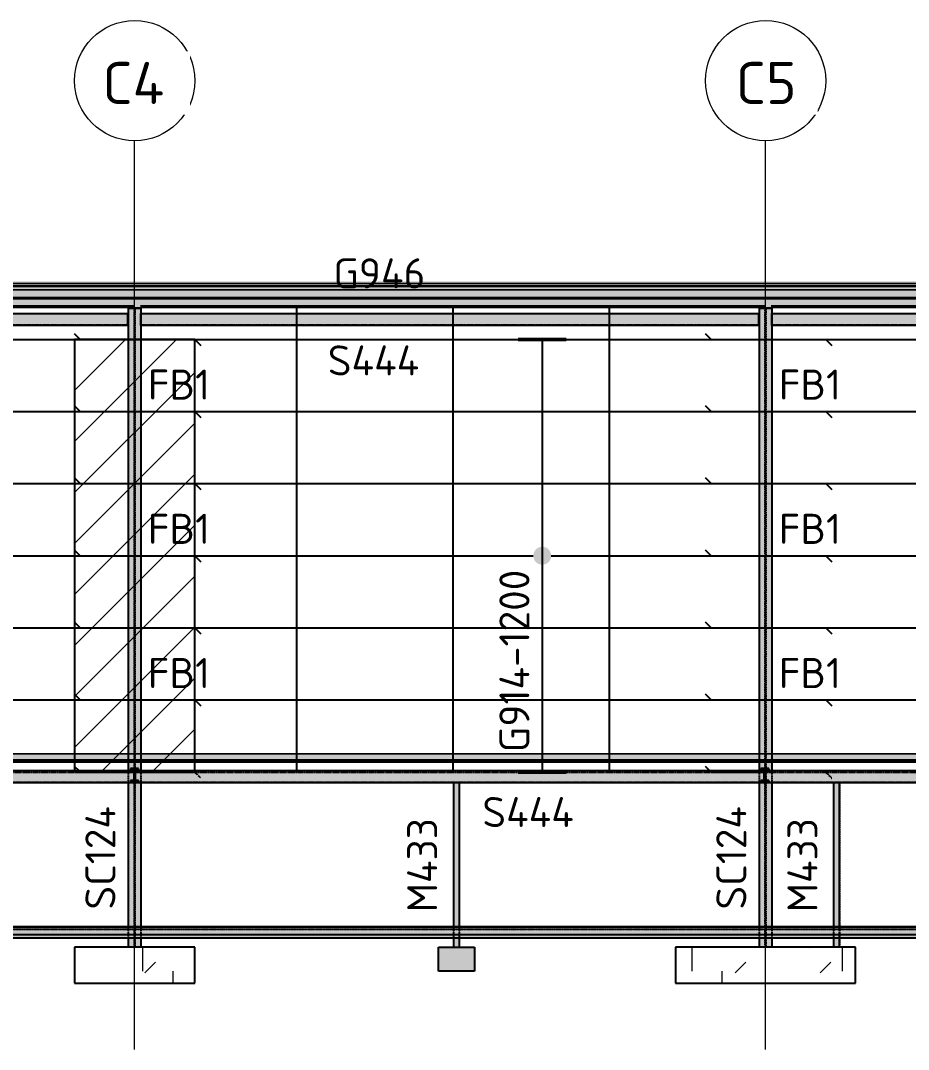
# Model space of a CAD drawing. Header units: millimetres. Extents: x 632 to 524205, y -3890 to 20851.
# Drawn here: x 305673 to 320448, y 3200 to 20320 of the extents above; entities that cross this region are included whole.
import ezdxf

# ---------------------------------------------------------------- set-up
doc = ezdxf.new("R2010")
doc.units = ezdxf.units.MM
for name, pattern in [('Dash', [7, 5, -2]), ('Hidden', [4, 3, -1]), ('Hidden Double', [7, 5, -2]), ('Hidden Half', [3, 2, -1])]:
    doc.linetypes.add(name, pattern=pattern)
for name, color, linetype, lineweight in [('A-010-M_LINE', 90, 'Continuous', 13), ('A-230-H-FLOOR', 190, 'Continuous', 13), ('A-230-M_FLOOR', 192, 'Continuous', 13), ('A-230-MH_FLOOR', 190, 'Hidden Double', 13), ('A-270-M_ROOF', 132, 'Continuous', 13), ('S-160-M_FOUND', 171, 'Continuous', 13), ('S-160-MH_FOUND', 171, 'Hidden Half', 13), ('S-280-A_COLUMN', 171, 'Continuous', 18), ('S-280-A_STRUCT_FRAME', 2, 'Continuous', 18), ('S-280-M_COLUMN', 52, 'Continuous', 13), ('S-280-M_STRUCT_FRAME', 12, 'Continuous', 13), ('S-280-MH_COLUMN', 52, 'Hidden Half', 13), ('Z-000-T_TEXT', 131, 'Continuous', 25), ('Z-030-M_GRID', 191, 'Continuous', 13), ('Z-033_T_GRIDREF', 31, 'Continuous', 13), ('Z-060-M_DETAIL', 92, 'Continuous', 25), ('Z-230-A_LEVEL', 51, 'Continuous', 13)]:
    doc.layers.add(name, color=color, linetype=linetype, lineweight=lineweight)
doc.styles.add('ISOCPEUR_1', font='isocpeur.ttf', dxfattribs={"height": 700})
doc.styles.add('ISOCPEUR_2', font='isocpeur.ttf', dxfattribs={"height": 500})

# ---------------------------------------------------------------- blocks, each defined once
blk = doc.blocks.new('25021-APA-ZZ-ZZ-M3-AR-000001_V3_rvt-3-S6_501-SECTION 3C')
at = {"layer": 'A-270-M_ROOF', "lineweight": 5, "transparency": 33554432}
for color, points in [(9, [(-1579223, 15952), (-1574249, 15952), (-1574249, 15983), (-1665568, 15977), (-1665568, 15952), (-1585080, 15952)]), (9, [(-1579223, 15911), (-1574249, 15911), (-1574249, 15952), (-1665568, 15952), (-1665568, 15911), (-1585080, 15911)]), (10, [(-1579223, 15911), (-1574253, 15911), (-1574253, 15942), (-1665568, 15937), (-1665568, 15911), (-1585080, 15911)]), (254, [(-1608506, 15540), (-1574253, 15540), (-1574253, 15911), (-1665568, 15911), (-1665568, 15871), (-1654973, 15871), (-1654973, 15540), (-1620219, 15540)]), (253, [(-1579223, 15697), (-1574253, 15697), (-1574253, 15892), (-1665568, 15892), (-1665568, 15871), (-1654973, 15871), (-1654973, 15697), (-1585080, 15697)]), (253, [(-1596793, 15701), (-1574253, 15701), (-1574253, 15842), (-1654973, 15842), (-1654973, 15701), (-1608506, 15701)]), (253, [(-1596793, 15692), (-1574253, 15692), (-1574253, 15837), (-1654973, 15837), (-1654973, 15692), (-1608506, 15692)]), (253, [(-1596793, 15687), (-1574253, 15687), (-1574253, 15701), (-1654973, 15701), (-1654973, 15687), (-1608506, 15687)])]:
    blk.add_hatch(color=color, dxfattribs=at).paths.add_polyline_path(points)
h = blk.add_hatch(color=253, dxfattribs=at)
h.paths.add_polyline_path([(-1612964, 8018), (-1602673, 8018), (-1602673, 8118), (-1612964, 8118)])
h.paths.add_polyline_path([(-1652430, 8018), (-1644673, 8018), (-1644673, 8118), (-1654973, 8118), (-1654973, 8018)])
h.paths.add_polyline_path([(-1580987, 8018), (-1580987, 8118), (-1581473, 8118), (-1581473, 8018)])
h.paths.add_polyline_path([(-1602464, 8018), (-1601109, 8018), (-1600617, 8118), (-1602464, 8118)])
h.paths.add_polyline_path([(-1644464, 8018), (-1634173, 8018), (-1634173, 8118), (-1644464, 8118)])
h.paths.add_polyline_path([(-1600411, 8018), (-1600411, 8068), (-1600657, 8018)])
h.paths.add_polyline_path([(-1633964, 8018), (-1623673, 8018), (-1623673, 8118), (-1633964, 8118)])
h.paths.add_polyline_path([(-1623464, 8018), (-1613173, 8018), (-1613173, 8118), (-1623464, 8118)])
at = {"layer": 'A-270-M_ROOF', "color": 253, "lineweight": 5}
for p, q in [((-1665568, 15952), (-1608506, 15952)), ((-1665568, 15911), (-1608506, 15911)), ((-1608506, 15911), (-1665568, 15911)), ((-1574577, 15892), (-1665568, 15892)), ((-1574577, 15892), (-1665568, 15892)), ((-1574577, 15842), (-1665568, 15842)), ((-1574577, 15842), (-1665568, 15842)), ((-1574577, 15837), (-1665568, 15837)), ((-1574577, 15837), (-1665568, 15837)), ((-1574577, 15704), (-1665568, 15704)), ((-1665568, 15701), (-1574577, 15701)), ((-1574577, 15697), (-1665568, 15697)), ((-1574577, 15697), (-1665568, 15697)), ((-1574577, 15692), (-1665568, 15692)), ((-1574577, 15692), (-1665568, 15692)), ((-1574577, 15691), (-1665568, 15691)), ((-1574577, 15687), (-1665568, 15687)), ((-1574583, 15540), (-1665568, 15540)), ((-1580987, 8118), (-1655181, 8118)), ((-1655181, 8118), (-1580987, 8118)), ((-1580987, 8018), (-1655182, 8018)), ((-1655182, 8016), (-1580987, 8016)), ((-1655181, 8018), (-1580987, 8018)), ((-1655181, 8016), (-1580987, 8016))]:
    blk.add_line(p, q, dxfattribs=at)
blk = doc.blocks.new('NRP_Framing-Steel-SHS - S444 - 200x200x6_0SHS-3935530-S6_501-SECTION 3C')
at = {"layer": 'S-280-M_STRUCT_FRAME', "linetype": 'Dash', "lineweight": 25}
for p, q in [((-1602686, 15442), (-1612963, 15442)), ((-1602686, 15254), (-1612963, 15254))]:
    blk.add_line(p, q, dxfattribs=at)
blk = doc.blocks.new('NRP_Framing-Steel-Purlin C - P946 - EC250-24-4139666-S6_501-SECTION 3C')
at = {"layer": 'S-280-M_STRUCT_FRAME', "color": 1, "lineweight": 25}
blk.add_line((-1634056, 7988), (-1623585, 7988), dxfattribs=at)
blk.add_line((-1634056, 7988), (-1623585, 7988), dxfattribs=at)
blk = doc.blocks.new('NRP_Framing-Steel-Purlin C - P946 - EC250-24-4138995-S6_501-SECTION 3C')
at = {"layer": 'S-280-M_STRUCT_FRAME', "color": 1, "lineweight": 25}
blk.add_line((-1644555, 7989), (-1634081, 7988), dxfattribs=at)
blk.add_line((-1644555, 7989), (-1634081, 7988), dxfattribs=at)
blk = doc.blocks.new('NRP_Framing-Steel-Purlin C - P946 - EC250-24-4139689-S6_501-SECTION 3C')
at = {"layer": 'S-280-M_STRUCT_FRAME', "color": 1, "lineweight": 25}
blk.add_line((-1623583, 7988), (-1613085, 7988), dxfattribs=at)
blk.add_line((-1623583, 7988), (-1613085, 7988), dxfattribs=at)
blk = doc.blocks.new('NRP_Framing-Steel-Purlin C - P946 - EC250-24-4133309-S6_501-SECTION 3C')
at = {"layer": 'S-280-M_STRUCT_FRAME', "color": 1, "lineweight": 25}
blk.add_line((-1574352, 15706), (-1654960, 15711), dxfattribs=at)
blk.add_line((-1574352, 15706), (-1654960, 15711), dxfattribs=at)
blk = doc.blocks.new('NRP_Foundation-Pad Footing Fibre _v2_ - PF6 -600 x 600 x 400d-V49-S6_501-SECTION 3C')
at = {"layer": 'S-160-M_FOUND', "linetype": 'Hidden Half', "lineweight": 25}
blk.add_hatch(color=256, dxfattribs=at).paths.add_polyline_path([(-1637467, 4500), (-1637467, 4900), (-1638067, 4900), (-1638067, 4500), (-1637789, 4500)])
at = {"layer": 'S-160-M_FOUND', "lineweight": 25}
for p, q in [((-1638067, 4900), (-1637467, 4900)), ((-1638067, 4500), (-1638067, 4900)), ((-1637467, 4900), (-1637467, 4500)), ((-1637467, 4500), (-1638067, 4500))]:
    blk.add_line(p, q, dxfattribs=at)
blk = doc.blocks.new('NRP_Framing-Steel-Purlin Z - G914 - EZ250-15-V51-S6_501-SECTION 3C')
at = {"layer": 'S-280-M_STRUCT_FRAME', "color": 150, "lineweight": 25}
for p, q in [((-1646073, 9115), (-1645973, 9015)), ((-1645973, 9015), (-1633068, 9015)), ((-1633068, 9015), (-1632968, 8915))]:
    blk.add_line(p, q, dxfattribs=at)
blk = doc.blocks.new('NRP_Framing-Steel-Purlin Z - G914 - EZ250-15-V52-S6_501-SECTION 3C')
at = {"layer": 'S-280-M_STRUCT_FRAME', "color": 150, "lineweight": 25}
for p, q in [((-1635073, 9115), (-1634973, 9015)), ((-1634973, 9015), (-1622568, 9015)), ((-1622568, 9015), (-1622468, 8915))]:
    blk.add_line(p, q, dxfattribs=at)
blk = doc.blocks.new('NRP_Framing-Steel-Purlin Z - G914 - EZ250-15-V53-S6_501-SECTION 3C')
at = {"layer": 'S-280-M_STRUCT_FRAME', "color": 150, "lineweight": 25}
for p, q in [((-1635073, 11515), (-1634973, 11415)), ((-1634973, 11415), (-1627434, 11415)), ((-1627134, 11415), (-1622568, 11415)), ((-1622568, 11415), (-1622468, 11315))]:
    blk.add_line(p, q, dxfattribs=at)
blk = doc.blocks.new('NRP_Framing-Steel-Purlin C - G946 - EC250-24-4090496-S6_501-SECTION 3C')
at = {"layer": 'S-280-M_STRUCT_FRAME', "color": 1, "lineweight": 25}
blk.add_line((-1654973, 15572), (-1644568, 15572), dxfattribs=at)
blk.add_line((-1654973, 15572), (-1644568, 15572), dxfattribs=at)
blk = doc.blocks.new('NRP_Column-Steel-UB - SC124 - 530UB82_0-V41-S6_501-SECTION 3C')
at = {"layer": 'S-280-M_COLUMN', "linetype": 'Hidden Half', "lineweight": 25}
for p, q in [((-1634073, 7872), (-1634073, 15532)), ((-1634063, 15532), (-1634063, 7872)), ((-1634073, 7676), (-1634073, 7830)), ((-1634063, 7830), (-1634063, 7676)), ((-1634073, 5240), (-1634073, 7635)), ((-1634063, 7635), (-1634063, 5240)), ((-1634073, 4900), (-1634073, 5050)), ((-1634063, 5050), (-1634063, 4900))]:
    blk.add_line(p, q, dxfattribs=at)
at = {"layer": 'S-280-MH_COLUMN', "lineweight": 25}
for p, q in [((-1634073, 7830), (-1634073, 7871)), ((-1634063, 7871), (-1634063, 7830)), ((-1634073, 7635), (-1634073, 7676)), ((-1634063, 7676), (-1634063, 7635)), ((-1634073, 5050), (-1634073, 5240)), ((-1634063, 5240), (-1634063, 5050))]:
    blk.add_line(p, q, dxfattribs=at)
blk = doc.blocks.new('NRP_Column-Steel-UB - SC124 - 530UB82_0-V42-S6_501-SECTION 3C')
at = {"layer": 'S-280-M_COLUMN', "linetype": 'Hidden Half', "lineweight": 25}
for p, q in [((-1623573, 7872), (-1623573, 15532)), ((-1623563, 15532), (-1623563, 7872)), ((-1623573, 7676), (-1623573, 7830)), ((-1623573, 5240), (-1623573, 7635)), ((-1623563, 7635), (-1623563, 5240)), ((-1623573, 4900), (-1623573, 5050)), ((-1623563, 5050), (-1623563, 4900))]:
    blk.add_line(p, q, dxfattribs=at)
at = {"layer": 'S-280-MH_COLUMN', "lineweight": 25}
for p, q in [((-1623573, 7830), (-1623573, 7871)), ((-1623563, 7871), (-1623563, 7635)), ((-1623573, 7635), (-1623573, 7676)), ((-1623573, 5050), (-1623573, 5240)), ((-1623563, 5240), (-1623563, 5050))]:
    blk.add_line(p, q, dxfattribs=at)
blk = doc.blocks.new('NRP_Foundation-Pad Footing Fibre _v2_ - PF2 -2400 x 2000 x 600d-V45-S6_501-SECTION 3C')
at = {"layer": 'S-160-M_FOUND'}
h = blk.add_hatch(dxfattribs=at)
h.set_pattern_fill('FP_8', color=256, style=0, pattern_type=2)
h.set_pattern_definition([(45, (-1615291.6, 0), (-1414.214, 0), [750, -3000]), (45, (-1614291.6, 1000), (-1414.214, 0), [750, -3000]), (45, (-1613291.6, -300), (-1414.214, 0), [250, -2000]), (90, (-1613291.56, 500), (-500, 500), [500, -2000]), (315, (-1613291.6, 1000), (0, 2828.43), [500, -3000]), (0, (-1614291.6, 1000), (2000, 2000), [300, -1000]), (0, (-1616791.6, 2000), (2000, 2000), [300, -2000])])
h.paths.add_polyline_path([(-1635068, 4900), (-1635068, 4300), (-1633068, 4300), (-1633068, 4900)])
at = {"layer": 'S-160-M_FOUND', "lineweight": 25}
for p, q in [((-1633068, 4900), (-1635068, 4900)), ((-1635068, 4900), (-1635068, 4300)), ((-1633068, 4300), (-1633068, 4900)), ((-1635068, 4300), (-1633068, 4300))]:
    blk.add_line(p, q, dxfattribs=at)
blk = doc.blocks.new('NRP_Framing-Steel-UB - R108 - 200UB25_4-4139699-S6_501-SECTION 3C')
at = {"layer": 'S-280-M_STRUCT_FRAME', "linetype": 'Dash', "lineweight": 25}
for points in [[(-1634135, 7668), (-1634002, 7668), (-1634002, 7676), (-1634065, 7676), (-1634065, 7864), (-1634002, 7864), (-1634002, 7872), (-1634135, 7872), (-1634135, 7864), (-1634071, 7864), (-1634071, 7676), (-1634135, 7676)], [(-1634071, 7830), (-1634071, 7864), (-1634135, 7864), (-1634135, 7840), (-1634081, 7840), (-1634081, 7830)], [(-1634055, 7830), (-1634055, 7840), (-1634002, 7840), (-1634002, 7864), (-1634065, 7863), (-1634065, 7830)], [(-1634002, 7635), (-1634002, 7641), (-1634055, 7641), (-1634055, 7644), (-1634002, 7644), (-1634002, 7668), (-1634135, 7668), (-1634135, 7644), (-1634081, 7644), (-1634081, 7641), (-1634135, 7641), (-1634135, 7635), (-1634055, 7635)]]:
    blk.add_hatch(color=256, dxfattribs=at).paths.add_polyline_path(points)
at = {"layer": 'S-280-M_STRUCT_FRAME', "lineweight": 25}
for p, q in [((-1634002, 7872), (-1634135, 7872)), ((-1634135, 7872), (-1634135, 7864)), ((-1634135, 7864), (-1634071, 7864)), ((-1634135, 7864), (-1634135, 7840)), ((-1634071, 7830), (-1634081, 7830)), ((-1634071, 7864), (-1634071, 7676)), ((-1634065, 7676), (-1634065, 7864)), ((-1634065, 7864), (-1634002, 7864)), ((-1634055, 7830), (-1634065, 7830)), ((-1634002, 7864), (-1634002, 7872)), ((-1634002, 7864), (-1634002, 7840)), ((-1634071, 7676), (-1634135, 7676)), ((-1634135, 7676), (-1634135, 7668)), ((-1634135, 7668), (-1634002, 7668)), ((-1634135, 7668), (-1634135, 7644)), ((-1634135, 7641), (-1634135, 7635)), ((-1634002, 7635), (-1634135, 7635)), ((-1634002, 7676), (-1634065, 7676)), ((-1634002, 7668), (-1634002, 7676)), ((-1634002, 7668), (-1634002, 7644)), ((-1634002, 7641), (-1634002, 7635))]:
    blk.add_line(p, q, dxfattribs=at)
at = {"layer": 'S-280-M_STRUCT_FRAME', "linetype": 'Dash', "lineweight": 25}
for p, q in [((-1634135, 7840), (-1634135, 7830)), ((-1634135, 7840), (-1634135, 7838)), ((-1634081, 7830), (-1634135, 7830)), ((-1634071, 7676), (-1634071, 7830)), ((-1634065, 7830), (-1634065, 7676)), ((-1634002, 7830), (-1634055, 7830)), ((-1634002, 7840), (-1634002, 7838)), ((-1634002, 7840), (-1634002, 7830)), ((-1634135, 7643), (-1634135, 7644)), ((-1634135, 7644), (-1634135, 7641)), ((-1634002, 7644), (-1634002, 7643)), ((-1634002, 7644), (-1634002, 7641))]:
    blk.add_line(p, q, dxfattribs=at)
blk = doc.blocks.new('NRP_Framing-Steel-UB - R108 - 200UB25_4-4139735-S6_501-SECTION 3C')
at = {"layer": 'S-280-M_STRUCT_FRAME', "linetype": 'Dash', "lineweight": 25}
for points in [[(-1623587, 7830), (-1623587, 7864), (-1623649, 7864), (-1623650, 7840), (-1623597, 7840), (-1623597, 7830)], [(-1623649, 7668), (-1623516, 7668), (-1623516, 7676), (-1623580, 7676), (-1623580, 7864), (-1623516, 7864), (-1623516, 7872), (-1623649, 7872), (-1623649, 7864), (-1623586, 7864), (-1623586, 7676), (-1623649, 7676)], [(-1623571, 7830), (-1623571, 7840), (-1623517, 7840), (-1623516, 7864), (-1623580, 7864), (-1623580, 7830)]]:
    blk.add_hatch(color=256, dxfattribs=at).paths.add_polyline_path(points)
h = blk.add_hatch(color=256, dxfattribs=at)
h.paths.add_polyline_path([(-1623518, 7635), (-1623518, 7641), (-1623571, 7641), (-1623571, 7644), (-1623597, 7644), (-1623597, 7641), (-1623651, 7641), (-1623651, 7635), (-1623571, 7635)])
h.paths.add_polyline_path([(-1623518, 7644), (-1623516, 7668), (-1623649, 7668), (-1623651, 7644)])
at = {"layer": 'S-280-M_STRUCT_FRAME', "lineweight": 25}
for p, q in [((-1623649, 7872), (-1623651, 7841)), ((-1623649, 7864), (-1623650, 7840)), ((-1623516, 7872), (-1623649, 7872)), ((-1623649, 7872), (-1623649, 7864)), ((-1623649, 7864), (-1623586, 7864)), ((-1623587, 7830), (-1623597, 7830)), ((-1623586, 7864), (-1623587, 7830)), ((-1623587, 7676), (-1623587, 7830)), ((-1623586, 7864), (-1623586, 7676)), ((-1623580, 7676), (-1623580, 7864)), ((-1623580, 7864), (-1623516, 7864)), ((-1623571, 7830), (-1623580, 7830)), ((-1623516, 7864), (-1623517, 7840)), ((-1623516, 7864), (-1623516, 7872)), ((-1623651, 7652), (-1623649, 7676)), ((-1623649, 7668), (-1623651, 7644)), ((-1623651, 7635), (-1623651, 7641)), ((-1623651, 7641), (-1623651, 7635)), ((-1623518, 7635), (-1623651, 7635)), ((-1623586, 7676), (-1623649, 7676)), ((-1623649, 7676), (-1623649, 7668)), ((-1623649, 7668), (-1623516, 7668)), ((-1623516, 7676), (-1623580, 7676)), ((-1623516, 7668), (-1623518, 7644)), ((-1623518, 7641), (-1623518, 7635)), ((-1623516, 7668), (-1623516, 7676))]:
    blk.add_line(p, q, dxfattribs=at)
at = {"layer": 'S-280-M_STRUCT_FRAME', "linetype": 'Dash', "lineweight": 25}
for p, q in [((-1623651, 7841), (-1623651, 7838)), ((-1623650, 7840), (-1623651, 7830)), ((-1623651, 7830), (-1623651, 7838)), ((-1623597, 7830), (-1623651, 7830)), ((-1623518, 7830), (-1623571, 7830)), ((-1623517, 7840), (-1623518, 7830)), ((-1623651, 7643), (-1623651, 7652)), ((-1623651, 7644), (-1623651, 7641)), ((-1623651, 7641), (-1623651, 7643)), ((-1623518, 7644), (-1623518, 7641))]:
    blk.add_line(p, q, dxfattribs=at)
blk = doc.blocks.new('NRP_Column-Steel-SHS - M433 - 100x100x5_0SHS-V58-S6_501-SECTION 3C')
at = {"layer": 'S-280-MH_COLUMN', "lineweight": 25}
for p, q in [((-1601442, 5240), (-1601442, 7641)), ((-1601352, 7641), (-1601352, 5240)), ((-1601442, 5115), (-1601442, 5240)), ((-1601352, 5240), (-1601352, 5115)), ((-1601442, 4900), (-1601442, 5115)), ((-1601352, 5115), (-1601352, 4900))]:
    blk.add_line(p, q, dxfattribs=at)
blk = doc.blocks.new('NRP_Column-Steel-SHS - M433 - 100x100x5_0SHS-4136147-S6_501-SECTION 3C')
at = {"layer": 'S-280-MH_COLUMN', "lineweight": 25}
for p, q in [((-1628758, 5240), (-1628758, 7641)), ((-1628668, 7641), (-1628668, 5240)), ((-1628758, 5115), (-1628758, 5240)), ((-1628668, 5240), (-1628668, 5115)), ((-1628758, 4900), (-1628758, 5115)), ((-1628668, 5115), (-1628668, 4900))]:
    blk.add_line(p, q, dxfattribs=at)
blk = doc.blocks.new('NRP_Framing-Steel-Purlin Z - G914 - EZ250-15-4091270-S6_501-SECTION 3C')
at = {"layer": 'S-280-M_STRUCT_FRAME', "color": 150, "lineweight": 25}
for p, q in [((-1646073, 7915), (-1645999, 7841)), ((-1644637, 7815), (-1644571, 7815)), ((-1644565, 7815), (-1644555, 7815)), ((-1634081, 7815), (-1634071, 7815)), ((-1634065, 7815), (-1634055, 7815))]:
    blk.add_line(p, q, dxfattribs=at)
at = {"layer": 'S-280-M_STRUCT_FRAME', "color": 150, "linetype": 'Dash', "lineweight": 25}
for p, q in [((-1645999, 7841), (-1645973, 7815)), ((-1645973, 7815), (-1644637, 7815)), ((-1644571, 7815), (-1644565, 7815)), ((-1644555, 7815), (-1634081, 7815)), ((-1634071, 7815), (-1634065, 7815)), ((-1634055, 7815), (-1633068, 7815)), ((-1633068, 7815), (-1632968, 7715))]:
    blk.add_line(p, q, dxfattribs=at)
blk = doc.blocks.new('NRP_Framing-Steel-Purlin Z - G914 - EZ250-15-4091318-S6_501-SECTION 3C')
at = {"layer": 'S-280-M_STRUCT_FRAME', "color": 150, "lineweight": 25}
for p, q in [((-1635073, 7915), (-1634999, 7841)), ((-1634081, 7815), (-1634071, 7815)), ((-1634065, 7815), (-1634055, 7815)), ((-1623597, 7815), (-1623586, 7815)), ((-1623580, 7815), (-1623571, 7815))]:
    blk.add_line(p, q, dxfattribs=at)
at = {"layer": 'S-280-M_STRUCT_FRAME', "color": 150, "linetype": 'Dash', "lineweight": 25}
for p, q in [((-1634999, 7841), (-1634973, 7815)), ((-1634973, 7815), (-1634081, 7815)), ((-1634071, 7815), (-1634065, 7815)), ((-1634055, 7815), (-1623597, 7815)), ((-1623586, 7815), (-1623580, 7815)), ((-1623571, 7815), (-1622568, 7815)), ((-1622568, 7815), (-1622468, 7715))]:
    blk.add_line(p, q, dxfattribs=at)
blk = doc.blocks.new('NRP_Framing-Steel-Purlin Z - G914 - EZ250-15-V54-S6_501-SECTION 3C')
at = {"layer": 'S-280-M_STRUCT_FRAME', "color": 150, "lineweight": 25}
for p, q in [((-1624573, 7915), (-1624499, 7841)), ((-1623597, 7815), (-1623586, 7815)), ((-1623580, 7815), (-1623571, 7815)), ((-1613097, 7815), (-1613086, 7815)), ((-1613080, 7815), (-1613071, 7815))]:
    blk.add_line(p, q, dxfattribs=at)
at = {"layer": 'S-280-M_STRUCT_FRAME', "color": 150, "linetype": 'Dash', "lineweight": 25}
for p, q in [((-1624499, 7841), (-1624473, 7815)), ((-1624473, 7815), (-1623597, 7815)), ((-1623586, 7815), (-1623580, 7815)), ((-1623571, 7815), (-1613097, 7815)), ((-1613086, 7815), (-1613080, 7815)), ((-1613071, 7815), (-1612068, 7815)), ((-1612068, 7815), (-1611968, 7715))]:
    blk.add_line(p, q, dxfattribs=at)
blk = doc.blocks.new('NRP_Framing-Steel-SHS - S444 - 200x200x6_0SHS-4135938-S6_501-SECTION 3C')
at = {"layer": 'S-280-M_STRUCT_FRAME', "linetype": 'Dash', "lineweight": 25}
for points in [[(-1623597, 7641), (-1623597, 7644), (-1623651, 7644), (-1623649, 7676), (-1623597, 7676), (-1623597, 7840), (-1634055, 7840), (-1634055, 7676), (-1634002, 7676), (-1634002, 7644), (-1634055, 7644), (-1634055, 7641), (-1626076, 7641)], [(-1634055, 7830), (-1634055, 7830), (-1634055, 7676), (-1634055, 7676)]]:
    blk.add_hatch(color=256, dxfattribs=at).paths.add_polyline_path(points)
at = {"layer": 'S-280-M_STRUCT_FRAME', "lineweight": 25}
for p, q in [((-1634055, 7676), (-1634055, 7841)), ((-1634002, 7841), (-1623650, 7841)), ((-1623597, 7841), (-1623597, 7676)), ((-1634055, 7641), (-1634055, 7644)), ((-1634055, 7641), (-1623597, 7641)), ((-1623597, 7644), (-1623597, 7641))]:
    blk.add_line(p, q, dxfattribs=at)
at = {"layer": 'S-280-M_STRUCT_FRAME', "linetype": 'Dash', "lineweight": 25}
for p, q in [((-1634055, 7841), (-1634002, 7841)), ((-1634055, 7835), (-1623597, 7835)), ((-1623650, 7841), (-1623597, 7841)), ((-1634055, 7645), (-1634055, 7676)), ((-1634055, 7647), (-1634002, 7647)), ((-1634002, 7647), (-1623650, 7647)), ((-1623650, 7647), (-1623597, 7647)), ((-1623597, 7676), (-1623597, 7645))]:
    blk.add_line(p, q, dxfattribs=at)
blk = doc.blocks.new('NRP_Framing-Steel-SHS - S444 - 200x200x6_0SHS-4135989-S6_501-SECTION 3C')
at = {"layer": 'S-280-M_STRUCT_FRAME', "linetype": 'Dash', "lineweight": 25}
for points in [[(-1634081, 7641), (-1634081, 7644), (-1634135, 7644), (-1634135, 7676), (-1634081, 7676), (-1634081, 7840), (-1644555, 7840), (-1644555, 7676), (-1644502, 7676), (-1644502, 7644), (-1644555, 7644), (-1644555, 7641), (-1637789, 7641)], [(-1644555, 7830), (-1644555, 7676), (-1644555, 7676)]]:
    blk.add_hatch(color=256, dxfattribs=at).paths.add_polyline_path(points)
at = {"layer": 'S-280-M_STRUCT_FRAME', "lineweight": 25}
for p, q in [((-1644555, 7676), (-1644555, 7841)), ((-1644502, 7841), (-1634135, 7841)), ((-1634081, 7841), (-1634081, 7676)), ((-1644555, 7641), (-1644555, 7644)), ((-1644555, 7641), (-1634081, 7641)), ((-1634081, 7644), (-1634081, 7641))]:
    blk.add_line(p, q, dxfattribs=at)
at = {"layer": 'S-280-M_STRUCT_FRAME', "linetype": 'Dash', "lineweight": 25}
for p, q in [((-1644555, 7841), (-1644502, 7841)), ((-1644555, 7835), (-1634081, 7835)), ((-1634135, 7841), (-1634081, 7841)), ((-1644555, 7645), (-1644555, 7676)), ((-1644555, 7647), (-1644502, 7647)), ((-1644502, 7647), (-1634135, 7647)), ((-1634135, 7647), (-1634081, 7647)), ((-1634081, 7676), (-1634081, 7645))]:
    blk.add_line(p, q, dxfattribs=at)
blk = doc.blocks.new('NRP_Framing-Steel-SHS - S444 - 200x200x6_0SHS-4135940-S6_501-SECTION 3C')
at = {"layer": 'S-280-M_STRUCT_FRAME', "linetype": 'Dash', "lineweight": 25}
blk.add_hatch(color=256, dxfattribs=at).paths.add_polyline_path([(-1623571, 7641), (-1613097, 7641), (-1613097, 7644), (-1613151, 7644), (-1613149, 7676), (-1613097, 7676), (-1613097, 7840), (-1623571, 7840), (-1623571, 7676), (-1623516, 7676), (-1623518, 7644), (-1623571, 7644)])
at = {"layer": 'S-280-M_STRUCT_FRAME', "lineweight": 25}
for p, q in [((-1623571, 7676), (-1623571, 7841)), ((-1623517, 7841), (-1613150, 7841)), ((-1613097, 7841), (-1613097, 7676)), ((-1623571, 7641), (-1623571, 7644)), ((-1623571, 7641), (-1622423, 7641)), ((-1622423, 7641), (-1622348, 7641)), ((-1622348, 7641), (-1614335, 7641)), ((-1614335, 7641), (-1614260, 7641)), ((-1614260, 7641), (-1613097, 7641)), ((-1613097, 7644), (-1613097, 7641))]:
    blk.add_line(p, q, dxfattribs=at)
at = {"layer": 'S-280-M_STRUCT_FRAME', "linetype": 'Dash', "lineweight": 25}
for p, q in [((-1623571, 7841), (-1623517, 7841)), ((-1623571, 7835), (-1613097, 7835)), ((-1613150, 7841), (-1613097, 7841)), ((-1623571, 7645), (-1623571, 7676)), ((-1623571, 7647), (-1623517, 7647)), ((-1623517, 7647), (-1613150, 7647)), ((-1613150, 7647), (-1613097, 7647)), ((-1613097, 7676), (-1613097, 7645))]:
    blk.add_line(p, q, dxfattribs=at)
blk = doc.blocks.new('NRP_Bridging Plan _v2_ - 3 Rows-4093461-S6_501-SECTION 3C')
at = {"layer": 'Z-060-M_DETAIL', "linetype": 'Hidden'}
for p, q in [((-1652372, 15572), (-1652372, 7815)), ((-1649771, 15572), (-1649771, 7815)), ((-1647169, 15572), (-1647169, 7815))]:
    blk.add_line(p, q, dxfattribs=at)
blk = doc.blocks.new('NRP_Extent _v2_ - 1-200-4094337-S6_501-SECTION 3C')
at = {"layer": 'Z-060-M_DETAIL'}
blk.add_hatch(color=256, dxfattribs=at).paths.add_polyline_path([(-1653584, 11265), (-1653546, 11271), (-1653509, 11285), (-1653478, 11309), (-1653455, 11340), (-1653440, 11377), (-1653434, 11415), (-1653440, 11454), (-1653455, 11490), (-1653478, 11521), (-1653509, 11545), (-1653546, 11560), (-1653584, 11565), (-1653623, 11560), (-1653659, 11545), (-1653691, 11521), (-1653714, 11490), (-1653729, 11454), (-1653734, 11415), (-1653729, 11377), (-1653714, 11340), (-1653691, 11309), (-1653659, 11285), (-1653623, 11271)])
at = {"layer": 'Z-060-M_DETAIL', "lineweight": 50}
for p, q in [((-1653984, 15014), (-1653184, 15014)), ((-1653984, 7811), (-1653184, 7811))]:
    blk.add_line(p, q, dxfattribs=at)
at = {"layer": 'Z-060-M_DETAIL'}
blk.add_line((-1653584, 15014), (-1653584, 7811), dxfattribs=at)
blk = doc.blocks.new('Grid - NRP_Grid-Head-320187-S6_501-SECTION 3C')
at = {"layer": 'Z-033_T_GRIDREF'}
blk.add_circle((-1644568, 19320), 1000, dxfattribs=at)
blk = doc.blocks.new('NRP_Fly Brace BN - FB1-4028766-S6_501-SECTION 3C')
at = {"layer": 'Z-000-T_TEXT'}
blk.add_line((-1644568, 9015), (-1643568, 9015), dxfattribs=at)
at = {"layer": 'Z-000-T_TEXT', "lineweight": 13, "insert": (-1644347, 9713), "char_height": 500, "width": 1218.57, "attachment_point": 1, "style": 'ISOCPEUR_2'}
blk.add_mtext('FB1', dxfattribs=at)

msp = doc.modelspace()

# ---------------------------------------------------------------- hatches: boundary and pattern name
at = {"layer": 'A-230-H-FLOOR'}
h = msp.add_hatch(dxfattribs=at)
h.set_pattern_fill('FP_17', color=256, style=0, pattern_type=2)
h.set_pattern_definition([(50, (326347.16, 0), (728.7365, -63.756), [76.2, -838.2]), (355, (326347.16, 0), (-140.972, 764.228), [60.96, -670.56]), (100.451, (326407.9, -5.3), (587.77, 700.467), [64.76, -712.36]), (46.184, (326347.2, 203.2), (1084.316, -168.171), [114.3, -1257.3]), (96.636, (326437.5, 189.2), (949.61, 989.71), [97.14, -1068.54]), (351.184, (326347.2, 203.2), (949.62, 989.7), [91.44, -1005.84]), (21, (326448.76, 152.4), (606.458, -409.0606), [76.2, -838.2]), (326, (326448.76, 152.4), (247.208, 736.753), [60.96, -670.56]), (71.451, (326499.3, 118.3), (853.668, 327.685), [64.76, -712.36]), (37.5, (326347.16, 0), (12.3547, 338.2201), [6.706, -655.726, 6.706, -674.014, -673.1]), (37.5, (326347.16, 0), (12.3547, 338.2201), [-1343.152, 6.706, -666.394]), (7.5, (326347.16, 0), (267.279, 400.722), [6.706, -381.406, 6.706, -640.486, -256.54]), (7.5, (326347.16, 0), (267.279, 400.722), [-1035.304, 6.706, -249.834]), (327.5, (326120.6, 0), (542.3633, -22.9153), [6.706, -247.294, 6.706, -785.774, -1051.56]), (327.5, (326120.6, 0), (542.3633, -22.9153), [-1046.48, 6.706, -1044.854]), (317.5, (326019, 0), (592.517, 101.707), [6.706, -323.494, 6.706, -519.582, -746.76]), (317.5, (326019, 0), (592.517, 101.707), [-856.488, 6.706, -740.054])])
h.paths.add_polyline_path([(368272, 5038), (368272, 5158), (366386, 5224), (360607, 5224), (359260, 5219), (358835, 5235), (358106, 5235), (357681, 5219), (356125, 5219), (355705, 5236), (354986, 5236), (354566, 5219), (352977, 5219), (352558, 5236), (351839, 5236), (351419, 5219), (349686, 5219), (349268, 5235), (297429, 5235), (297004, 5219), (294665, 5219), (294239, 5235), (293510, 5235), (293085, 5219), (289762, 5219), (289337, 5235), (288608, 5235), (288183, 5219), (286640, 5236), (286280, 5233), (282748, 5170), (280676, 5232), (280673, 5172), (280593, 5172), (280593, 5234), (280570, 5235), (280570, 5115), (282748, 5050), (286419, 5116), (286712, 5115), (288183, 5099), (288608, 5115), (289337, 5115), (289762, 5099), (293085, 5099), (293510, 5115), (294239, 5115), (294665, 5099), (297004, 5099), (297429, 5115), (349268, 5115), (349693, 5099), (351419, 5099), (351839, 5116), (352558, 5116), (352977, 5099), (354566, 5099), (354986, 5116), (355705, 5116), (356125, 5099), (357681, 5099), (358106, 5115), (358835, 5115), (359260, 5099), (360989, 5105), (366386, 5104)])
at = {"layer": 'A-230-H-FLOOR', "lineweight": 5}
msp.add_hatch(color=256, dxfattribs=at).paths.add_polyline_path([(349268, 5235), (354986, 5240), (292137, 5238), (297993, 5235), (347774, 5235)])
at = {"layer": 'A-230-M_FLOOR', "lineweight": 5}
msp.add_hatch(color=256, dxfattribs=at).paths.add_polyline_path([(286665, 5050), (360070, 5050), (360070, 5102), (359253, 5099), (358969, 5110), (357681, 5099), (356125, 5099), (355987, 5104), (354566, 5099), (352977, 5099), (352887, 5103), (350702, 5099), (349693, 5099), (349268, 5115), (297429, 5115), (297004, 5099), (294239, 5100), (293185, 5103), (293085, 5099), (289762, 5099), (288418, 5108), (288183, 5099), (286665, 5115), (286665, 5099)])
at = {"layer": 'S-160-M_FOUND'}
h = msp.add_hatch(dxfattribs=at)
h.set_pattern_fill('FP_8', color=256, style=0, pattern_type=2)
h.set_pattern_definition([(45, (326347.2, 0), (-1414.21, 0), [750, -3000]), (45, (327347.2, 1000), (-1414.21, 0), [750, -3000]), (45, (328347.2, -300), (-1414.21, 0), [250, -2000]), (90, (328347.16, 500), (-500, 500), [500, -2000]), (315, (328347.2, 1000), (0, 2828.43), [500, -3000]), (0, (327347.2, 1000), (2000, 2000), [300, -1000]), (0, (324847.2, 2000), (2000, 2000), [300, -2000])])
h.paths.add_polyline_path([(316570, 4300), (319570, 4300), (319570, 4900), (316570, 4900)])
at = {"layer": 'S-280-M_COLUMN', "lineweight": 5}
h = msp.add_hatch(color=256, dxfattribs=at)
h.paths.add_polyline_path([(307466, 4900), (307675, 4900), (307675, 5050), (307466, 5050)])
h.paths.add_polyline_path([(307637, 5240), (307675, 5240), (307675, 7641), (307637, 7641), (307637, 7635), (307504, 7635), (307504, 7641), (307466, 7641), (307466, 5240), (307584, 5240)])
h.paths.add_polyline_path([(307584, 7676), (307584, 7830), (307573, 7830), (307573, 7676)])
h.paths.add_polyline_path([(307568, 7676), (307568, 7830), (307558, 7830), (307558, 7676)])
h.paths.add_polyline_path([(307675, 7841), (307675, 15532), (307466, 15532), (307466, 7841), (307504, 7841), (307504, 7872), (307637, 7872), (307637, 7841)])
h = msp.add_hatch(color=256, dxfattribs=at)
h.paths.add_polyline_path([(317966, 4900), (318175, 4900), (318175, 5050), (317966, 5050)])
h.paths.add_polyline_path([(317966, 5240), (318175, 5240), (318175, 7641), (318121, 7641), (318121, 7635), (317988, 7635), (317988, 7641), (317966, 7641), (317966, 6899)])
h.paths.add_polyline_path([(318067, 7676), (318067, 7830), (318059, 7830), (318059, 7676)])
h.paths.add_polyline_path([(318042, 7676), (318051, 7676), (318051, 7830), (318042, 7830)])
h.paths.add_polyline_path([(318122, 7841), (318175, 7841), (318175, 15532), (317966, 15532), (317966, 7841), (317988, 7841), (317989, 7872), (318122, 7872), (318121, 7841)])
h = msp.add_hatch(color=256, dxfattribs=at)
h.paths.add_polyline_path([(312882, 4900), (312888, 4900), (312888, 5050), (312875, 5050), (312877, 4900)])
h.paths.add_polyline_path([(312888, 5240), (312888, 7641), (312875, 7641), (312877, 5240), (312887, 5240)])
h = msp.add_hatch(color=256, dxfattribs=at)
h.paths.add_polyline_path([(312963, 4900), (312963, 5115), (312888, 5115), (312888, 4900)])
h.paths.add_polyline_path([(312888, 5240), (312963, 5240), (312963, 7641), (312888, 7641)])
h = msp.add_hatch(color=256, dxfattribs=at)
h.paths.add_polyline_path([(312975, 4900), (312974, 5050), (312963, 5050), (312963, 4900), (312974, 4900)])
h.paths.add_polyline_path([(312963, 5240), (312975, 5240), (312974, 7641), (312963, 7641)])
h = msp.add_hatch(color=256, dxfattribs=at)
h.paths.add_polyline_path([(319210, 4900), (319216, 4900), (319216, 5050), (319203, 5050), (319205, 4900)])
h.paths.add_polyline_path([(319216, 5240), (319216, 7641), (319203, 7641), (319205, 5240), (319215, 5240)])
h = msp.add_hatch(color=256, dxfattribs=at)
h.paths.add_polyline_path([(319216, 4900), (319291, 4900), (319291, 5115), (319216, 5115)])
h.paths.add_polyline_path([(319216, 5240), (319291, 5240), (319291, 7641), (319216, 7641), (319216, 6899)])
h = msp.add_hatch(color=256, dxfattribs=at)
h.paths.add_polyline_path([(319297, 4900), (319303, 4900), (319302, 5050), (319291, 5050), (319291, 4900)])
h.paths.add_polyline_path([(319291, 5240), (319303, 5240), (319302, 7641), (319291, 7641), (319291, 6899)])
at = {"layer": 'S-280-M_STRUCT_FRAME', "lineweight": 5}
for points in [[(297175, 15248), (307452, 15248), (307452, 15448), (297175, 15448)], [(307675, 15248), (317952, 15248), (317952, 15448), (307675, 15448)], [(307675, 15254), (307675, 15254), (307675, 15442), (307675, 15442)], [(318175, 15248), (328452, 15248), (328452, 15448), (318175, 15448)], [(318175, 15254), (318175, 15254), (318175, 15442), (318175, 15442)]]:
    msp.add_hatch(color=256, dxfattribs=at).paths.add_polyline_path(points)
at = {"layer": 'Z-060-M_DETAIL', "lineweight": 18}
h = msp.add_hatch(dxfattribs=at)
h.set_pattern_fill('FP_19', color=8, style=0, pattern_type=2)
h.set_pattern_definition([(45, (326347.16, 0), (-424.264, 424.264), [])])
h.paths.add_polyline_path([(308570, 7815), (308570, 15015), (306570, 15015), (306570, 7815)])

# ---------------------------------------------------------------- linework, layer by layer
at = {"layer": 'A-010-M_LINE', "lineweight": 25}
for p, q in [((308570, 15015), (306570, 15015)), ((306570, 15015), (306570, 7815)), ((308570, 7815), (308570, 15015)), ((306570, 7815), (308570, 7815))]:
    msp.add_line(p, q, dxfattribs=at)
at = {"layer": 'A-230-M_FLOOR', "lineweight": 25}
for p, q in [((350702, 5240), (286783, 5240)), ((349268, 5235), (297429, 5235)), ((350702, 5050), (286665, 5050)), ((297429, 5115), (349268, 5115))]:
    msp.add_line(p, q, dxfattribs=at)
at = {"layer": 'A-230-MH_FLOOR', "lineweight": 25}
msp.add_line((286665, 5200), (360070, 5200), dxfattribs=at)
at = {"layer": 'S-160-M_FOUND', "lineweight": 25}
for p, q in [((319570, 4900), (316570, 4900)), ((316570, 4900), (316570, 4300)), ((319570, 4300), (319570, 4900)), ((316570, 4300), (319570, 4300))]:
    msp.add_line(p, q, dxfattribs=at)
at = {"layer": 'S-280-M_COLUMN', "lineweight": 25}
for p, q in [((307466, 15532), (307466, 7841)), ((307675, 15532), (307466, 15532)), ((307675, 15532), (307675, 7841)), ((317966, 15532), (317966, 7841)), ((318175, 15532), (317966, 15532)), ((318175, 15532), (318175, 7841)), ((307466, 7641), (307466, 5240)), ((307675, 7641), (307675, 5240)), ((312875, 7641), (312875, 5240)), ((312975, 5240), (312975, 7641)), ((317966, 7641), (317966, 5240)), ((318175, 7641), (318175, 5240)), ((319203, 7641), (319203, 5240)), ((319216, 7641), (319291, 7641)), ((319303, 5240), (319303, 7641)), ((307466, 5050), (307466, 4900)), ((307675, 5050), (307675, 4900)), ((312875, 5115), (312875, 4900)), ((312975, 4900), (312975, 5115)), ((317966, 5050), (317966, 4900)), ((318175, 5050), (318175, 4900)), ((319203, 5115), (319203, 4900)), ((319303, 4900), (319303, 5115))]:
    msp.add_line(p, q, dxfattribs=at)
at = {"layer": 'S-280-M_STRUCT_FRAME', "lineweight": 25}
for p, q in [((297175, 15448), (307452, 15448)), ((307452, 15448), (307452, 15248)), ((307675, 15248), (307675, 15448)), ((307675, 15448), (317952, 15448)), ((317952, 15448), (317952, 15248)), ((318175, 15248), (318175, 15448)), ((318175, 15448), (328452, 15448)), ((307452, 15248), (297175, 15248)), ((317952, 15248), (307675, 15248)), ((328452, 15248), (318175, 15248))]:
    msp.add_line(p, q, dxfattribs=at)
at = {"layer": 'S-280-MH_COLUMN', "lineweight": 25}
for p, q in [((307466, 7841), (307466, 7641)), ((307675, 7841), (307675, 7641)), ((317966, 7841), (317966, 7641)), ((318175, 7841), (318175, 7641)), ((307466, 5240), (307466, 5050)), ((307675, 5240), (307675, 5050)), ((312875, 5240), (312875, 5115)), ((312975, 5115), (312975, 5240)), ((317966, 5240), (317966, 5050)), ((318175, 5240), (318175, 5050)), ((319203, 5240), (319203, 5115)), ((319303, 5115), (319303, 5240))]:
    msp.add_line(p, q, dxfattribs=at)
at = {"layer": 'Z-030-M_GRID'}
for p, q in [((307570, 3200), (307570, 18320)), ((318070, 3200), (318070, 18320))]:
    msp.add_line(p, q, dxfattribs=at)
at = {"layer": 'Z-230-A_LEVEL'}
msp.add_line((269451, 5200), (370486, 5200), dxfattribs=at)

# ---------------------------------------------------------------- block references
at = {"color": 10, "lineweight": 5}
msp.add_blockref('25021-APA-ZZ-ZZ-M3-AR-000001_V3_rvt-3-S6_501-SECTION 3C', (1941639, 0), dxfattribs=at)
at = {"layer": 'S-160-M_FOUND', "lineweight": 25}
msp.add_blockref('NRP_Foundation-Pad Footing Fibre _v2_ - PF6 -600 x 600 x 400d-V49-S6_501-SECTION 3C', (1950692, 0), dxfattribs=at)
at = {"layer": 'S-160-MH_FOUND', "lineweight": 25}
msp.add_blockref('NRP_Foundation-Pad Footing Fibre _v2_ - PF2 -2400 x 2000 x 600d-V45-S6_501-SECTION 3C', (1941639, 0), dxfattribs=at)
at = {"layer": 'S-280-M_STRUCT_FRAME', "color": 1, "lineweight": 25}
for name, p in [('NRP_Framing-Steel-Purlin C - P946 - EC250-24-4133309-S6_501-SECTION 3C', (1941639, 0)), ('NRP_Framing-Steel-Purlin C - G946 - EC250-24-4090496-S6_501-SECTION 3C', (1952139, 0)), ('NRP_Framing-Steel-Purlin C - G946 - EC250-24-4090496-S6_501-SECTION 3C', (1962639, 0)), ('NRP_Framing-Steel-Purlin C - G946 - EC250-24-4090496-S6_501-SECTION 3C', (1973139, 0)), ('NRP_Framing-Steel-Purlin C - P946 - EC250-24-4138995-S6_501-SECTION 3C', (1941639, 0)), ('NRP_Framing-Steel-Purlin C - P946 - EC250-24-4139666-S6_501-SECTION 3C', (1941639, 0)), ('NRP_Framing-Steel-Purlin C - P946 - EC250-24-4139689-S6_501-SECTION 3C', (1941639, 0))]:
    msp.add_blockref(name, p, dxfattribs=at)
at = {"layer": 'S-280-M_STRUCT_FRAME', "linetype": 'Dash', "lineweight": 25}
for name, p in [('NRP_Framing-Steel-SHS - S444 - 200x200x6_0SHS-3935530-S6_501-SECTION 3C', (1910139, 0)), ('NRP_Framing-Steel-SHS - S444 - 200x200x6_0SHS-3935530-S6_501-SECTION 3C', (1920639, 0)), ('NRP_Framing-Steel-SHS - S444 - 200x200x6_0SHS-3935530-S6_501-SECTION 3C', (1931139, 0)), ('NRP_Framing-Steel-SHS - S444 - 200x200x6_0SHS-4135989-S6_501-SECTION 3C', (1941639, 0)), ('NRP_Framing-Steel-UB - R108 - 200UB25_4-4139699-S6_501-SECTION 3C', (1941639, 0)), ('NRP_Framing-Steel-SHS - S444 - 200x200x6_0SHS-4135938-S6_501-SECTION 3C', (1941639, 0)), ('NRP_Framing-Steel-UB - R108 - 200UB25_4-4139735-S6_501-SECTION 3C', (1941639, 0)), ('NRP_Framing-Steel-SHS - S444 - 200x200x6_0SHS-4135940-S6_501-SECTION 3C', (1941639, 0))]:
    msp.add_blockref(name, p, dxfattribs=at)
at = {"layer": 'S-280-M_STRUCT_FRAME', "color": 150, "lineweight": 25}
for name, p in [('NRP_Framing-Steel-Purlin Z - G914 - EZ250-15-V51-S6_501-SECTION 3C', (1941639, 6000)), ('NRP_Framing-Steel-Purlin Z - G914 - EZ250-15-V52-S6_501-SECTION 3C', (1941639, 6000)), ('NRP_Framing-Steel-Purlin Z - G914 - EZ250-15-V52-S6_501-SECTION 3C', (1952139, 6000)), ('NRP_Framing-Steel-Purlin Z - G914 - EZ250-15-V51-S6_501-SECTION 3C', (1941639, 4800)), ('NRP_Framing-Steel-Purlin Z - G914 - EZ250-15-V52-S6_501-SECTION 3C', (1941639, 4800)), ('NRP_Framing-Steel-Purlin Z - G914 - EZ250-15-V52-S6_501-SECTION 3C', (1952139, 4800)), ('NRP_Framing-Steel-Purlin Z - G914 - EZ250-15-V51-S6_501-SECTION 3C', (1941639, 3600)), ('NRP_Framing-Steel-Purlin Z - G914 - EZ250-15-V52-S6_501-SECTION 3C', (1941639, 3600)), ('NRP_Framing-Steel-Purlin Z - G914 - EZ250-15-V52-S6_501-SECTION 3C', (1952139, 3600)), ('NRP_Framing-Steel-Purlin Z - G914 - EZ250-15-V51-S6_501-SECTION 3C', (1941639, 2400)), ('NRP_Framing-Steel-Purlin Z - G914 - EZ250-15-V53-S6_501-SECTION 3C', (1941639, 0)), ('NRP_Framing-Steel-Purlin Z - G914 - EZ250-15-V52-S6_501-SECTION 3C', (1952139, 2400)), ('NRP_Framing-Steel-Purlin Z - G914 - EZ250-15-V51-S6_501-SECTION 3C', (1941639, 1200)), ('NRP_Framing-Steel-Purlin Z - G914 - EZ250-15-V52-S6_501-SECTION 3C', (1941639, 1200)), ('NRP_Framing-Steel-Purlin Z - G914 - EZ250-15-V52-S6_501-SECTION 3C', (1952139, 1200)), ('NRP_Framing-Steel-Purlin Z - G914 - EZ250-15-V51-S6_501-SECTION 3C', (1941639, 0)), ('NRP_Framing-Steel-Purlin Z - G914 - EZ250-15-V52-S6_501-SECTION 3C', (1941639, 0)), ('NRP_Framing-Steel-Purlin Z - G914 - EZ250-15-V52-S6_501-SECTION 3C', (1952139, 0))]:
    msp.add_blockref(name, p, dxfattribs=at)
at = {"layer": 'S-280-M_STRUCT_FRAME', "color": 150, "linetype": 'Dash', "lineweight": 25}
for name in ['NRP_Framing-Steel-Purlin Z - G914 - EZ250-15-4091270-S6_501-SECTION 3C', 'NRP_Framing-Steel-Purlin Z - G914 - EZ250-15-4091318-S6_501-SECTION 3C', 'NRP_Framing-Steel-Purlin Z - G914 - EZ250-15-V54-S6_501-SECTION 3C']:
    msp.add_blockref(name, (1941639, 0), dxfattribs=at)
at = {"layer": 'S-280-MH_COLUMN', "lineweight": 25}
for name, p in [('NRP_Column-Steel-UB - SC124 - 530UB82_0-V41-S6_501-SECTION 3C', (1941639, 0)), ('NRP_Column-Steel-UB - SC124 - 530UB82_0-V42-S6_501-SECTION 3C', (1941639, 0)), ('NRP_Column-Steel-SHS - M433 - 100x100x5_0SHS-4136147-S6_501-SECTION 3C', (1941639, 0)), ('NRP_Column-Steel-SHS - M433 - 100x100x5_0SHS-V58-S6_501-SECTION 3C', (1920651, 0))]:
    msp.add_blockref(name, p, dxfattribs=at)
at = {"layer": 'Z-000-T_TEXT', "lineweight": 13}
for p in [(1952139, 4800), (1962639, 4800), (1952139, 2400), (1962639, 2400), (1952139, 0), (1962639, 0)]:
    msp.add_blockref('NRP_Fly Brace BN - FB1-4028766-S6_501-SECTION 3C', p, dxfattribs=at)
at = {"layer": 'Z-033_T_GRIDREF'}
for p in [(1952139, 0), (1962639, 0)]:
    msp.add_blockref('Grid - NRP_Grid-Head-320187-S6_501-SECTION 3C', p, dxfattribs=at)
at = {"layer": 'Z-060-M_DETAIL', "linetype": 'Hidden'}
msp.add_blockref('NRP_Bridging Plan _v2_ - 3 Rows-4093461-S6_501-SECTION 3C', (1962639, 0), dxfattribs=at)
at = {"layer": 'Z-060-M_DETAIL'}
msp.add_blockref('NRP_Extent _v2_ - 1-200-4094337-S6_501-SECTION 3C', (1967939, 0), dxfattribs=at)

# ---------------------------------------------------------------- texts
at = {"layer": 'S-280-A_COLUMN', "lineweight": 13, "char_height": 500, "attachment_point": 1, "rotation": 90, "style": 'ISOCPEUR_2'}
for s, insert, width in [('SC124', (306751, 5527), 2132.49), ('SC124', (317251, 5527), 2132.49), ('M433', (312106, 5481), 1891.98), ('M433', (318434, 5481), 1891.98)]:
    msp.add_mtext(s, dxfattribs=dict(at, insert=insert, width=width))
at = {"layer": 'S-280-A_STRUCT_FRAME', "lineweight": 13, "char_height": 500, "attachment_point": 1, "style": 'ISOCPEUR_2'}
for s, insert, width in [('G946', (310878, 16364), 1827.85), ('S444', (310785, 14915), 1924.05), ('S444', (313357, 7400), 1924.05)]:
    msp.add_mtext(s, dxfattribs=dict(at, insert=insert, width=width))
at = {"layer": 'S-280-A_STRUCT_FRAME', "lineweight": 13, "insert": (313641, 8146), "char_height": 500, "width": 3735.86, "attachment_point": 1, "rotation": 90, "style": 'ISOCPEUR_2'}
msp.add_mtext('G914-1200', dxfattribs=at)

# ---------------------------------------------------------------- next in the draw order: texts
at = {"layer": 'Z-033_T_GRIDREF', "char_height": 700, "attachment_point": 1, "style": 'ISOCPEUR_1', "bg_fill": 3, "box_fill_scale": 1.25, "bg_fill_color": 256, "bg_fill_true_color": 13158600, "bg_fill_transparency": 0}
for s, insert, width in [('C4', (307034, 19632), 1282.7), ('C5', (317574, 19632), 1186.5)]:
    msp.add_mtext(s, dxfattribs=dict(at, insert=insert, width=width))

doc.saveas('drawing.dxf')
